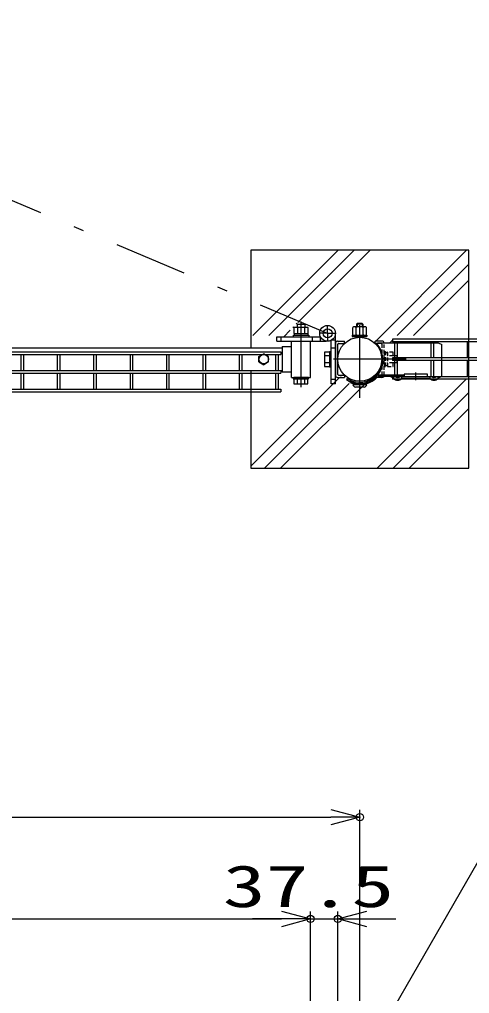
# Model space of a CAD drawing. Units: millimetres, scale not verified. Extents: x -4455 to 4455, y -3150 to 3150.
# Drawn here: x -2089 to -1470, y 1019 to 2360 of the extents above; entities that cross this region are included whole.
import ezdxf
from ezdxf.enums import TextEntityAlignment as Align

# ---------------------------------------------------------------- set-up
doc = ezdxf.new("R2010")
doc.units = ezdxf.units.MM
doc.header["$LTSCALE"] = 20
doc.header["$PDMODE"] = 32
doc.header["$PDSIZE"] = 10
doc.linetypes.add('USER1', pattern=[10.7, 5, -2.5, 0.7, -2.5])
doc.linetypes.add('USER2', pattern=[0.375, 0.25, -0.125])
for name, color, linetype, lineweight in [('0-0_外形線', 7, 'Continuous', 25), ('0-1_寸法線', 4, 'Continuous', 25), ('0-2_0', 3, 'USER2', 25), ('0-5_軸線', 2, 'USER1', 25), ('0-6_扉縦枠', 7, 'Continuous', 25), ('0-7_丁番', 3, 'Continuous', 25), ('0-9_ハッチング', 4, 'Continuous', 25), ('0-C_1', 7, 'Continuous', 25), ('0-D_継手', 3, 'Continuous', 25), ('0-E_2', 7, 'Continuous', 25), ('1-3_NER', 30, 'Continuous', 25)]:
    doc.layers.add(name, color=color, linetype=linetype, lineweight=lineweight)
doc.layers.add('0-3_DEFPOINTS', color=7, linetype='Continuous')
doc.styles.add('ＭＳ ゴシック', font='')
doc.styles.get('ＭＳ ゴシック').set_extended_font_data('MS Gothic')

# ---------------------------------------------------------------- blocks, each defined once
blk = doc.blocks.new('_Open30')
at = {"layer": '0-2_0', "color": 4, "linetype": 'Continuous'}
blk.add_line((0, 0), (-20, 0), dxfattribs=at)
blk.add_lwpolyline([(-20, 5.36), (0, 0), (-20, -5.36)], dxfattribs=at)

msp = doc.modelspace()

# ---------------------------------------------------------------- linework, layer by layer
at = {"layer": '0-0_外形線'}
for p, q in [((-1771.32, 2042.39), (-1771.32, 1907.88)), ((-1471.32, 2042.39), (-1771.32, 2042.39)), ((-1471.32, 1742.39), (-1471.32, 2042.39)), ((-1651.76, 1917.38), (-1642.29, 1917.38)), ((-1642.29, 1914.18), (-1642.29, 1917.38)), ((-1590.88, 1917.38), (-1600.35, 1917.38)), ((-1600.35, 1914.18), (-1600.35, 1917.38)), ((-2742.07, 1907.88), (-1728.07, 1907.88)), ((-1728.07, 1909.83), (-1715.07, 1909.83)), ((-1728.07, 1909.83), (-1728.07, 1874.93)), ((-1654.76, 1914.38), (-1654.76, 1870.38)), ((-1651.57, 1871.58), (-1651.57, 1913.18)), ((-1650.57, 1914.18), (-1642.29, 1914.18)), ((-1597.11, 1914.18), (-1600.35, 1914.18)), ((-1759.96, 1896.13), (-1753.47, 1899.88)), ((-1759.96, 1888.63), (-1759.96, 1896.13)), ((-1746.97, 1896.13), (-1753.47, 1899.88)), ((-1746.97, 1888.63), (-1746.97, 1896.13)), ((-2742.07, 1876.88), (-1728.07, 1876.88)), ((-1771.32, 1876.88), (-1771.32, 1742.39)), ((-1759.96, 1888.63), (-1753.47, 1884.88)), ((-1746.97, 1888.63), (-1753.47, 1884.88)), ((-1728.07, 1874.93), (-1715.07, 1874.93)), ((-1651.76, 1867.38), (-1642.29, 1867.38)), ((-1650.57, 1870.58), (-1642.29, 1870.58)), ((-1642.29, 1870.58), (-1642.29, 1867.38)), ((-1590.88, 1867.38), (-1597.56, 1867.38)), ((-1771.32, 1742.39), (-1471.32, 1742.39))]:
    msp.add_line(p, q, dxfattribs=at)
for centre, radius in [((-1621.32, 1892.38), 30.25), ((-1753.47, 1892.38), 6.5)]:
    msp.add_circle(centre, radius, dxfattribs=at)
for centre, radius, start, end in [((-1651.76, 1914.38), 3, 90, 180), ((-1590.88, 1914.38), 3, 7.66037, 90), ((-1650.57, 1913.18), 1, 90, 180), ((-1651.76, 1870.38), 3, 180, 270), ((-1650.57, 1871.58), 1, 180, 270), ((-1590.88, 1870.38), 3, 270, 327.76684)]:
    msp.add_arc(centre, radius, start, end, dxfattribs=at)
at = {"layer": '0-1_寸法線'}
for p, q in [((-2781.32, 1262.09), (-1661.32, 1262.09)), ((-1621.32, 923.94), (-1621.32, 1272.09)), ((-1689.07, 831.37), (-1689.07, 1132.09)), ((-1689.07, 831.37), (-1689.07, 1132.09)), ((-1651.57, 889.37), (-1651.57, 1132.09)), ((-2741.07, 1122.09), (-1729.07, 1122.09)), ((-1729.07, 1122.09), (-1769.07, 1122.09)), ((-1689.07, 1122.09), (-1651.57, 1122.09)), ((-1611.57, 1122.09), (-1571.57, 1122.09))]:
    msp.add_line(p, q, dxfattribs=at)
msp.add_lwpolyline([(-691.14, 1242.95), (-1434.59, 1242.95), (-1688.07, 802.45)], dxfattribs=at)
at = {"layer": '0-2_0'}
for p, q in [((-1592.07, 1914.18), (-1597.11, 1914.18)), ((-1591.07, 1913.18), (-1591.07, 1871.58)), ((-1587.88, 1870.38), (-1587.88, 1914.78)), ((-1587.86, 1902.85), (-1585.86, 1902.85)), ((-1587.86, 1902.85), (-1587.86, 1881.85)), ((-1585.86, 1902.85), (-1585.86, 1881.85)), ((-1585.86, 1901.55), (-1583.36, 1901.55)), ((-1575.36, 1897.26), (-1583.36, 1897.26)), ((-1575.36, 1897.35), (-1570.36, 1897.35)), ((-1570.36, 1897.35), (-1570.36, 1887.35)), ((-1585.86, 1881.85), (-1587.86, 1881.85)), ((-1583.36, 1883.15), (-1585.86, 1883.15)), ((-1575.36, 1887.45), (-1583.36, 1887.45)), ((-1583.36, 1882.54), (-1575.36, 1882.54)), ((-1570.36, 1887.35), (-1575.36, 1887.35)), ((-1592.07, 1870.58), (-1600.35, 1870.58)), ((-1600.35, 1870.58), (-1600.35, 1867.38)), ((-1597.56, 1867.38), (-1600.35, 1867.38))]:
    msp.add_line(p, q, dxfattribs=at)
at = {"layer": '0-2_0', "color": 7, "linetype": 'Continuous'}
for p, q in [((-1630.83, 1857.43), (-1611.8, 1857.43)), ((-1615.35, 1854.17), (-1627.29, 1854.17))]:
    msp.add_line(p, q, dxfattribs=at)
at = {"layer": '0-2_0'}
msp.add_lwpolyline([(-1575.36, 1882.54), (-1575.36, 1902.17), (-1583.36, 1902.17), (-1583.36, 1882.54)], dxfattribs=at)
for centre, radius, start, end in [((-1592.07, 1913.18), 1, 0, 90), ((-1592.07, 1871.58), 1, 270, 0), ((-1590.88, 1870.39), 3, 327.72429, 359.96402)]:
    msp.add_arc(centre, radius, start, end, dxfattribs=at)
at = {"layer": '0-2_0', "color": 7, "linetype": 'Continuous'}
for centre, start, end in [((-1627.29, 1857.73), 184.74641, 270), ((-1615.35, 1857.73), 270, 355.25359)]:
    msp.add_arc(centre, 3.56, start, end, dxfattribs=at)
at = {"layer": '0-3_DEFPOINTS'}
for p in [(-1621.32, 1262.09), (-1689.07, 1122.09), (-1651.57, 1122.09)]:
    msp.add_point(p, dxfattribs=at)
at = {"layer": '0-5_軸線'}
for p, q in [((-1702.07, 1853.72), (-1702.07, 1944.19)), ((-1621.32, 1839.29), (-1621.32, 1945.47)), ((-1557.51, 1892.38), (-1685.13, 1892.38)), ((-1557.64, 1892.38), (-1685, 1892.38))]:
    msp.add_line(p, q, dxfattribs=at)
at = {"layer": '0-6_扉縦枠'}
for p, q in [((-1715.07, 1867.38), (-1715.07, 1917.38)), ((-1715.07, 1917.38), (-1689.07, 1917.38)), ((-1689.07, 1867.38), (-1689.07, 1917.38)), ((-1715.07, 1867.38), (-1689.07, 1867.38))]:
    msp.add_line(p, q, dxfattribs=at)
at = {"layer": '0-7_丁番'}
for p, q in [((-1711.87, 1935.88), (-1711.87, 1927.88)), ((-1692.24, 1935.88), (-1711.87, 1935.88)), ((-1706.96, 1935.88), (-1706.96, 1927.88)), ((-1697.15, 1935.88), (-1697.15, 1927.88)), ((-1692.24, 1927.88), (-1692.24, 1935.88)), ((-1735.32, 1923.38), (-1675.41, 1923.38)), ((-1735.32, 1917.38), (-1735.32, 1923.38)), ((-1735.32, 1917.38), (-1667.54, 1917.38)), ((-1712.56, 1923.38), (-1712.56, 1925.38)), ((-1712.56, 1923.38), (-1691.56, 1923.38)), ((-1711.87, 1927.88), (-1692.24, 1927.88)), ((-1711.26, 1925.38), (-1711.26, 1927.88)), ((-1692.86, 1927.88), (-1692.86, 1925.38)), ((-1675.32, 1917.38), (-1675.32, 1923.38)), ((-1654.76, 1918.54), (-1660.76, 1918.54)), ((-1660.76, 1858.54), (-1660.76, 1918.45)), ((-1654.76, 1858.54), (-1654.76, 1926.33)), ((-1669.76, 1902.17), (-1669.76, 1882.54)), ((-1662.76, 1902.17), (-1669.76, 1902.17)), ((-1662.76, 1897.26), (-1669.76, 1897.26)), ((-1662.76, 1902.85), (-1662.76, 1881.85)), ((-1662.76, 1902.85), (-1660.76, 1902.85)), ((-1662.76, 1887.45), (-1669.76, 1887.45)), ((-1669.76, 1882.54), (-1662.76, 1882.54)), ((-1662.76, 1881.85), (-1660.76, 1881.85)), ((-1712.91, 1867.38), (-1712.91, 1865.38)), ((-1712.91, 1865.38), (-1691.91, 1865.38)), ((-1707.32, 1865.38), (-1707.32, 1858.38)), ((-1697.5, 1865.38), (-1697.5, 1858.38)), ((-1654.76, 1858.54), (-1660.76, 1858.54))]:
    msp.add_line(p, q, dxfattribs=at)
at = {"layer": '0-7_丁番', "color": 2}
for p, q in [((-1665.61, 1928.24), (-1665.61, 1939)), ((-1665.8, 1928.06), (-1676.56, 1928.06)), ((-1665.7, 1928.06), (-1665.52, 1928.06)), ((-1665.61, 1927.97), (-1665.61, 1928.15)), ((-1665.61, 1927.88), (-1665.61, 1917.12)), ((-1665.44, 1928.06), (-1654.68, 1928.06))]:
    msp.add_line(p, q, dxfattribs=at)
at = {"layer": '0-7_丁番', "color": 4}
for p, q in [((-1729.32, 1917.38), (-1729.32, 1923.4)), ((-1686.32, 1917.38), (-1686.32, 1923.39)), ((-1654.76, 1907.54), (-1660.77, 1907.54)), ((-1654.76, 1864.54), (-1660.78, 1864.54))]:
    msp.add_line(p, q, dxfattribs=at)
at = {"layer": '0-7_丁番'}
for points in [[(-1707.06, 1935.88), (-1707.06, 1940.88), (-1697.06, 1940.88), (-1697.06, 1935.88)], [(-1712.56, 1925.38), (-1691.56, 1925.38), (-1691.56, 1923.38)], [(-1691.91, 1865.38), (-1691.91, 1867.38), (-1712.23, 1867.38)], [(-1712.23, 1865.38), (-1712.23, 1858.38), (-1692.6, 1858.38), (-1692.6, 1865.38)]]:
    msp.add_lwpolyline(points, dxfattribs=at)
for radius in [10.85, 6.15]:
    msp.add_circle((-1665.62, 1928.06), radius, dxfattribs=at)
at = {"layer": '0-9_ハッチング', "linetype": 'USER1'}
msp.add_line((-1665.61, 1927.88), (-2691.72, 2360.01), dxfattribs=at)
at = {"layer": '0-9_ハッチング'}
for p, q in [((-1706.44, 1942.87), (-1606.92, 2042.39)), ((-1599.34, 1917.38), (-1474.33, 2042.39)), ((-1569.74, 1924.88), (-1471.32, 2023.3)), ((-1547.64, 1924.88), (-1471.32, 2001.21)), ((-1725.92, 1923.38), (-1717.12, 1932.18)), ((-1713.42, 1935.88), (-1712.3, 1937)), ((-1708.42, 1940.88), (-1707.32, 1941.99)), ((-1579.84, 1914.78), (-1576.57, 1918.06)), ((-1771.32, 1745.4), (-1649.34, 1867.38)), ((-1647.54, 1869.18), (-1646.76, 1869.96)), ((-1597.56, 1742.39), (-1475.56, 1864.38)), ((-1752.24, 1742.39), (-1635.74, 1858.88)), ((-1730.14, 1742.39), (-1611.13, 1861.39)), ((-1633.2, 1861.43), (-1631.97, 1862.65)), ((-1575.46, 1742.39), (-1471.32, 1846.53)), ((-1553.36, 1742.39), (-1471.32, 1824.43))]:
    msp.add_line(p, q, dxfattribs=at)
for points in [[(-1768.61, 1924.88), (-1737.53, 1955.96), (-1651.11, 2042.39)], [(-1746.51, 1924.88), (-1721.99, 1949.41), (-1629.01, 2042.39)]]:
    msp.add_lwpolyline(points, dxfattribs=at)
at = {"layer": '0-C_1'}
for p, q in [((-1631.86, 1925.42), (-1631.86, 1923.63)), ((-1631.86, 1925.42), (-1611.62, 1925.42)), ((-1631.86, 1923.63), (-1611.62, 1923.63)), ((-1631, 1925.67), (-1631, 1925.42)), ((-1626.23, 1926.61), (-1626.23, 1925.42)), ((-1616.71, 1926.62), (-1616.71, 1925.42)), ((-1611.94, 1925.68), (-1611.94, 1925.42)), ((-1611.62, 1925.42), (-1611.62, 1923.63))]:
    msp.add_line(p, q, dxfattribs=at)
at = {"layer": '0-D_継手'}
for p, q in [((-1597.11, 1914.78), (-1513.32, 1914.78)), ((-1597.11, 1912.86), (-1597.11, 1914.78)), ((-1513.32, 1914.78), (-1508.32, 1912.78)), ((-1638.67, 1866), (-1639.59, 1864.69)), ((-1560.29, 1870.38), (-1596.86, 1870.38)), ((-1560.29, 1868.78), (-1596.25, 1868.78)), ((-1579.18, 1868.78), (-1574.79, 1866.25)), ((-1574.79, 1868.78), (-1574.79, 1865.78)), ((-1573.29, 1868.78), (-1574.79, 1868.78)), ((-1565.29, 1868.78), (-1560.29, 1868.78)), ((-1563.79, 1868.78), (-1563.79, 1865.78)), ((-1524.79, 1865.78), (-1563.79, 1865.78)), ((-1560.29, 1871.78), (-1560.29, 1868.78)), ((-1528.29, 1871.78), (-1560.29, 1871.78)), ((-1544.29, 1863.41), (-1544.29, 1874.16)), ((-1528.29, 1868.78), (-1528.29, 1871.78)), ((-1528.29, 1868.78), (-1523.29, 1868.78)), ((-1524.79, 1868.78), (-1524.79, 1865.78)), ((-1515.29, 1868.78), (-1513.79, 1868.78)), ((-1513.79, 1868.78), (-1513.79, 1865.78)), ((-1513.79, 1868.78), (-1513.79, 1865.78)), ((-1633.53, 1859.75), (-1634.78, 1861.92))]:
    msp.add_line(p, q, dxfattribs=at)
msp.add_lwpolyline([(-1513.32, 1866.78), (-1508.32, 1868.78), (-1508.32, 1912.78)], dxfattribs=at)
for centre, radius, start, end in [((-1621.32, 1892.38), 31.71, 236.66554, 40.22726), ((-1621.32, 1890.78), 31.85, 235.00001, 0.00001), ((-1621.32, 1890.78), 33.35, 248.52755, 318.72526), ((-1569.29, 1870.88), 7.5, 222.83331, 317.16533), ((-1569.29, 1873.26), 6, 228.1895, 311.81051), ((-1519.29, 1870.88), 7.5, 222.83469, 317.16666), ((-1519.29, 1873.26), 6, 228.1895, 311.81048)]:
    msp.add_arc(centre, radius, start, end, dxfattribs=at)
at = {"layer": '0-E_2'}
for p, q in [((-1629.72, 1936.96), (-1631, 1936.22)), ((-1631, 1925.67), (-1631, 1936.22)), ((-1613.22, 1936.96), (-1629.72, 1936.96)), ((-1626.23, 1926.61), (-1626.23, 1936.22)), ((-1624.8, 1941.35), (-1625.67, 1940.48)), ((-1625.67, 1940.48), (-1625.67, 1936.96)), ((-1616.96, 1940.48), (-1625.67, 1940.48)), ((-1617.84, 1941.35), (-1624.8, 1941.35)), ((-1617.84, 1941.35), (-1616.96, 1940.48)), ((-1616.96, 1940.48), (-1616.96, 1936.96)), ((-1616.71, 1926.62), (-1616.71, 1936.22)), ((-1613.22, 1936.96), (-1611.94, 1936.22)), ((-1611.94, 1925.68), (-1611.94, 1936.22))]:
    msp.add_line(p, q, dxfattribs=at)
at = {"layer": '0-E_2', "color": 4}
for p, q in [((-1624.8, 1941.35), (-1624.8, 1936.96)), ((-1617.84, 1941.35), (-1617.84, 1936.96))]:
    msp.add_line(p, q, dxfattribs=at)
at = {"layer": '0-E_2'}
for centre, radius, start, end in [((-1629.72, 1928.35), 8.61, 66.12587, 90.00027), ((-1621.48, 1921.22), 15.74, 72.36212, 107.59195), ((-1613.22, 1928.35), 8.61, 90, 113.89252)]:
    msp.add_arc(centre, radius, start, end, dxfattribs=at)
at = {"layer": '1-3_NER'}
for p, q in [((-1111.32, 1919.99), (-1576.32, 1919.99)), ((-1576.32, 1919.99), (-1576.32, 1916.39)), ((-1111.32, 1916.39), (-1576.32, 1916.39)), ((-1573.12, 1894.18), (-1573.12, 1916.39)), ((-1569.52, 1894.18), (-1569.52, 1916.39)), ((-1523.12, 1894.18), (-1523.12, 1916.39)), ((-1519.52, 1894.18), (-1519.52, 1916.39)), ((-1473.12, 1894.18), (-1473.12, 1916.39)), ((-2740.07, 1902.69), (-1730.07, 1902.69)), ((-2740.07, 1899.09), (-1730.07, 1899.09)), ((-2086.87, 1876.88), (-2086.87, 1899.09)), ((-2083.27, 1876.88), (-2083.27, 1899.09)), ((-2036.87, 1876.88), (-2036.87, 1899.09)), ((-2033.27, 1876.88), (-2033.27, 1899.09)), ((-1986.87, 1876.88), (-1986.87, 1899.09)), ((-1983.27, 1876.88), (-1983.27, 1899.09)), ((-1936.87, 1876.88), (-1936.87, 1899.09)), ((-1933.27, 1876.88), (-1933.27, 1899.09)), ((-1886.87, 1876.88), (-1886.87, 1899.09)), ((-1883.27, 1876.88), (-1883.27, 1899.09)), ((-1836.87, 1876.88), (-1836.87, 1899.09)), ((-1833.27, 1876.88), (-1833.27, 1899.09)), ((-1786.87, 1876.88), (-1786.87, 1899.09)), ((-1783.27, 1876.88), (-1783.27, 1899.09)), ((-1736.87, 1876.88), (-1736.87, 1899.09)), ((-1733.27, 1876.88), (-1733.27, 1899.09)), ((-1730.07, 1902.69), (-1730.07, 1899.09)), ((-1111.32, 1890.58), (-1576.32, 1890.58)), ((-1573.12, 1868.38), (-1573.12, 1890.58)), ((-1569.52, 1868.38), (-1569.52, 1890.58)), ((-1523.12, 1868.38), (-1523.12, 1890.58)), ((-1519.52, 1868.38), (-1519.52, 1890.58)), ((-1473.12, 1868.38), (-1473.12, 1890.58)), ((-2740.07, 1873.28), (-1730.07, 1873.28)), ((-2086.87, 1851.08), (-2086.87, 1873.28)), ((-2083.27, 1851.08), (-2083.27, 1873.28)), ((-2036.87, 1851.08), (-2036.87, 1873.28)), ((-2033.27, 1851.08), (-2033.27, 1873.28)), ((-1986.87, 1851.08), (-1986.87, 1873.28)), ((-1983.27, 1851.08), (-1983.27, 1873.28)), ((-1936.87, 1851.08), (-1936.87, 1873.28)), ((-1933.27, 1851.08), (-1933.27, 1873.28)), ((-1886.87, 1851.08), (-1886.87, 1873.28)), ((-1883.27, 1851.08), (-1883.27, 1873.28)), ((-1836.87, 1851.08), (-1836.87, 1873.28)), ((-1833.27, 1851.08), (-1833.27, 1873.28)), ((-1786.87, 1851.08), (-1786.87, 1873.28)), ((-1783.27, 1851.08), (-1783.27, 1873.28)), ((-1736.87, 1851.08), (-1736.87, 1873.28)), ((-1733.27, 1851.08), (-1733.27, 1873.28)), ((-1111.32, 1868.38), (-1576.32, 1868.38)), ((-1576.32, 1868.38), (-1576.32, 1864.78)), ((-1111.32, 1864.78), (-1576.32, 1864.78)), ((-2740.07, 1851.08), (-1730.07, 1851.08)), ((-1730.07, 1851.08), (-1730.07, 1847.48)), ((-2740.07, 1847.48), (-1730.07, 1847.48))]:
    msp.add_line(p, q, dxfattribs=at)
for points in [[(-1111.32, 1894.18), (-1576.32, 1894.18), (-1576.32, 1890.58)], [(-2740.07, 1876.88), (-1730.07, 1876.88), (-1730.07, 1873.28)]]:
    msp.add_lwpolyline(points, dxfattribs=at)

# ---------------------------------------------------------------- block references
at = {"layer": '0-1_寸法線', "xscale": 2, "yscale": 2}
for p in [(-1621.32, 1262.09), (-1689.07, 1122.09), (-1689.07, 1122.09)]:
    msp.add_blockref('_Open30', p, dxfattribs=at)
at = {"layer": '0-1_寸法線', "xscale": 2, "yscale": 2, "rotation": 180}
msp.add_blockref('_Open30', (-1651.57, 1122.09), dxfattribs=at)

# ---------------------------------------------------------------- texts
at = {"layer": '0-1_寸法線', "color": 2, "style": 'ＭＳ ゴシック', "width": 1.5}
msp.add_text('37.5', height=57.77, dxfattribs=at).set_placement((-1809.7, 1120.98), align=Align.BOTTOM_LEFT)

doc.saveas('drawing.dxf')
